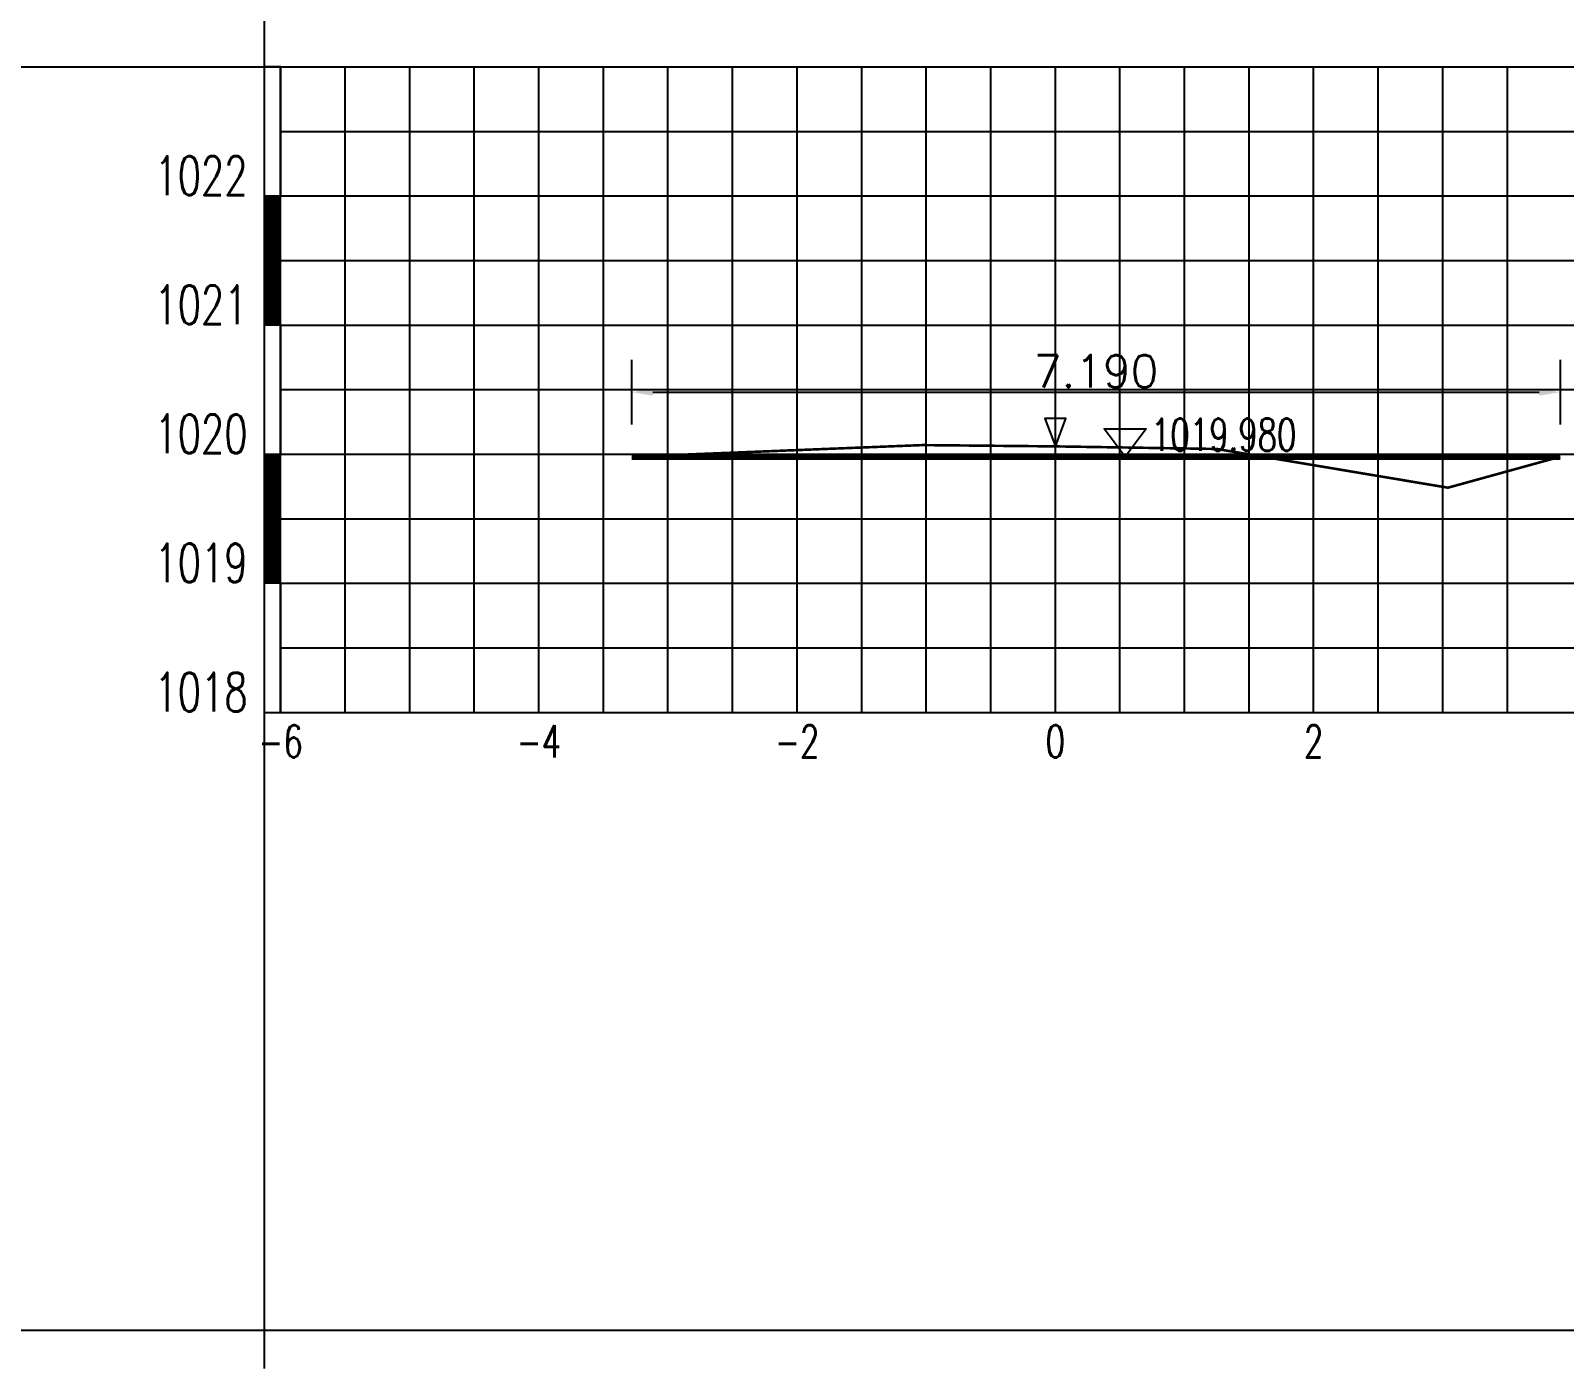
# Model space of a CAD drawing. Extents: x 695776 to 1250176, y 4443437 to 9025597.
# Drawn here: x 1081955 to 1093832, y 4547339 to 4557700 of the extents above; entities that cross this region are included whole.
import ezdxf
from ezdxf.enums import TextEntityAlignment as Align

# ---------------------------------------------------------------- set-up
doc = ezdxf.new("R2010")
doc.units = 0
doc.header["$LTSCALE"] = 0.5
doc.header["$PDSIZE"] = 0.2
doc.linetypes.add('ACAD_ISO07W100', pattern=[3.5, 0.5, -3])
doc.linetypes.add('CENTER2', pattern=[28.575, 19.05, -3.175, 3.175, -3.175])
doc.layers.get('0').update_dxf_attribs({"linetype": 'CONTINUOUS'})
doc.layers.get('Defpoints').update_dxf_attribs({"linetype": 'CONTINUOUS'})
for name, color, linetype in [('KEDU', 7, 'CONTINUOUS'), ('MIGE', 4, 'ACAD_ISO07W100'), ('MIGE1', 11, 'CONTINUOUS'), ('SANJIAO', 212, 'CONTINUOUS'), ('SHEJI', 1, 'CONTINUOUS'), ('YUANSHI', 2, 'CONTINUOUS'), ('YUANSHI1', 73, 'CONTINUOUS'), ('ZHOUXIAN', 20, 'CENTER2'), ('辅助线', 3, 'CONTINUOUS')]:
    doc.layers.add(name, color=color, linetype=linetype)
doc.styles.get("Standard").update_dxf_attribs({"font": 'rs.shx', "bigfont": 'hztxt.shx'})
doc.dimstyles.get("Standard").update_dxf_attribs({"dimtxt": 0.18, "dimasz": 0.18, "dimexe": 0.18, "dimexo": 0.0625, "dimgap": 0.09, "dimtad": 0, "dimtih": 1, "dimtoh": 1, "dimdec": 4, "dimzin": 0, "dimdsep": 46, "dimtxsty": 'Standard', "dimcen": 0.09, "dimadec": 0, "dimazin": 0, "dimtfac": 1, "dimtdec": 4, "dimtofl": 0, "dimtmove": 0, "dimatfit": 3, "dimfxl": 0, "dimtolj": 1, "dimtzin": 0, "dimarcsym": 0})

# ---------------------------------------------------------------- blocks, each defined once
blk = doc.blocks.new('zhunghao')
blk.add_lwpolyline([(0, 0), (0.326, 0.863), (-0.326, 0.863), (0, 0)])
blk = doc.blocks.new('ele_sym08')
blk.add_line((0, 0), (5.597, 0))
blk.add_lwpolyline([(0.901, -0.002), (0.249, 0.861), (1.553, 0.861), (0.901, -0.002)])
at = {"width": 0.7}
blk.add_attdef('ELEVAT', (1.703, 0.181), '', height=1, dxfattribs=at)
blk = doc.blocks.new('*D740')
at = {"color": 0, "lineweight": -2}
for p, q in [((1086611, 4554650), (1086611, 4555150)), ((1093801, 4554650), (1093801, 4555150)), ((1086773, 4554900), (1093638, 4554900))]:
    blk.add_line(p, q, dxfattribs=at)
at = {"color": 0}
for points in [[(1086773, 4554927), (1086773, 4554873), (1086611, 4554900)], [(1093638, 4554927), (1093638, 4554873), (1093801, 4554900)]]:
    blk.add_solid(points, dxfattribs=at)
at = {"layer": 'Defpoints', "color": 0}
for p in [(1093801, 4554900), (1086611, 4554400), (1093801, 4554400)]:
    blk.add_point(p, dxfattribs=at)
at = {"color": 0, "insert": (1090206, 4555062), "char_height": 250, "attachment_point": 5}
blk.add_mtext('\\A1;7.190', dxfattribs=at)
blk = doc.blocks.new('bc1_100')
blk.add_lwpolyline([(0.064, 1), (-0.063, 1), (-0.063, 0), (0.064, 0)], close=True)
at = {"width": 0.7}
blk.add_attdef('BC', text='', height=0.3, dxfattribs=at).set_placement((-0.193, 0.007), align=Align.RIGHT)
blk = doc.blocks.new('bc0_100')
for p, q in [((-0.063, 1), (-0.063, 0)), ((0.063, 0), (0.063, 1))]:
    blk.add_line(p, q)
at = {"const_width": 0.126}
blk.add_lwpolyline([(0, 1), (0, 0)], dxfattribs=at)
at = {"width": 0.7}
blk.add_attdef('BC', text='', height=0.3, dxfattribs=at).set_placement((-0.193, 0.007), align=Align.RIGHT)

msp = doc.modelspace()

# ---------------------------------------------------------------- linework, layer by layer
at = {"layer": 'MIGE', "linetype": 'Continuous'}
for p, q in [((1084390.6173, 4552419.8741), (1084390.6173, 4557419.8741)), ((1085390.6173, 4552419.8741), (1085390.6173, 4557419.8741)), ((1086390.6173, 4552419.8741), (1086390.6173, 4557419.8741)), ((1087390.6173, 4552419.8741), (1087390.6173, 4557419.8741)), ((1088390.6173, 4552419.8741), (1088390.6173, 4557419.8741)), ((1089390.6173, 4552419.8741), (1089390.6173, 4557419.8741)), ((1090390.6173, 4552419.8741), (1090390.6173, 4557419.8741)), ((1091390.6173, 4552419.8741), (1091390.6173, 4557419.8741)), ((1092390.6173, 4552419.8741), (1092390.6173, 4557419.8741)), ((1093390.6173, 4552419.8741), (1093390.6173, 4557419.8741)), ((1083890.6173, 4556919.8741), (1095890.6173, 4556919.8741)), ((1083890.6173, 4555919.8741), (1095890.6173, 4555919.8741)), ((1083890.6173, 4554919.8741), (1095890.6173, 4554919.8741)), ((1083890.6173, 4553919.8741), (1095890.6173, 4553919.8741)), ((1083890.6173, 4552919.8741), (1095890.6173, 4552919.8741))]:
    msp.add_line(p, q, dxfattribs=at)
at = {"layer": 'MIGE1'}
for p, q in [((1083890.6173, 4557419.8741), (1095890.6173, 4557419.8741)), ((1083890.6173, 4552419.8741), (1083890.6173, 4557419.8741)), ((1084890.6173, 4552419.8741), (1084890.6173, 4557419.8741)), ((1085890.6173, 4552419.8741), (1085890.6173, 4557419.8741)), ((1086890.6173, 4552419.8741), (1086890.6173, 4557419.8741)), ((1087890.6173, 4552419.8741), (1087890.6173, 4557419.8741)), ((1088890.6173, 4552419.8741), (1088890.6173, 4557419.8741)), ((1089890.6173, 4552419.8741), (1089890.6173, 4557419.8741)), ((1090890.6173, 4552419.8741), (1090890.6173, 4557419.8741)), ((1091890.6173, 4552419.8741), (1091890.6173, 4557419.8741)), ((1092890.6173, 4552419.8741), (1092890.6173, 4557419.8741)), ((1083890.6173, 4556419.8741), (1095890.6173, 4556419.8741)), ((1083890.6173, 4555419.8741), (1095890.6173, 4555419.8741)), ((1083890.6173, 4554419.8741), (1095890.6173, 4554419.8741)), ((1083890.6173, 4553419.8741), (1095890.6173, 4553419.8741)), ((1083890.6173, 4552419.8741), (1095890.6173, 4552419.8741))]:
    msp.add_line(p, q, dxfattribs=at)
at = {"layer": 'SHEJI', "const_width": 50}
msp.add_lwpolyline([(1086610.6173, 4554399.8741), (1089890.6173, 4554399.8741), (1091498.6173, 4554399.8741), (1093800.6173, 4554399.8741)], dxfattribs=at)
at = {"layer": 'YUANSHI', "const_width": 20}
msp.add_lwpolyline([(1086610.6173, 4554399.8741), (1088860.6173, 4554489.8741), (1089890.6173, 4554479.8741), (1091140.6173, 4554459.8741), (1091498.6173, 4554399.8741)], dxfattribs=at)
at = {"layer": 'YUANSHI1', "const_width": 20}
msp.add_lwpolyline([(1091498.6173, 4554399.8741), (1092930.6173, 4554159.8741), (1093800.6173, 4554399.8741)], dxfattribs=at)
at = {"layer": 'ZHOUXIAN'}
msp.add_line((1089890.6173, 4553659.8741), (1089890.6173, 4554989.8741), dxfattribs=at)
at = {"layer": '辅助线'}
for points in [[(1083764.4218, 4568016.1388), (1083764.4218, 4547338.7403)], [(1053505.901, 4557419.8741), (1095961.2426, 4557419.8741)], [(1053505.901, 4547633.5904), (1095511.2226, 4547633.5904)]]:
    msp.add_lwpolyline(points, dxfattribs=at)

# ---------------------------------------------------------------- block references
at = {"xscale": 250, "yscale": 250, "zscale": 250}
msp.add_blockref('ele_sym08', (1090205.6173, 4554399.8741), dxfattribs=at).add_auto_attribs({'ELEVAT': '1019.980'})
at = {"layer": 'KEDU', "xscale": 1000, "yscale": 1000, "zscale": 1000}
for name, p, values in [('bc1_100', (1083827.3693, 4556419.8741), {'BC': '1022'}), ('bc0_100', (1083827.3693, 4555419.8741), {'BC': '1021'}), ('bc1_100', (1083827.3693, 4554419.8741), {'BC': '1020'}), ('bc0_100', (1083827.3693, 4553419.8741), {'BC': '1019'}), ('bc1_100', (1083827.3693, 4552419.8741), {'BC': '1018'})]:
    msp.add_blockref(name, p, dxfattribs=at).add_auto_attribs(values)
at = {"layer": 'SANJIAO', "xscale": 250, "yscale": 250, "zscale": 250}
msp.add_blockref('zhunghao', (1089890.6173, 4554479.8741), dxfattribs=at)

# ---------------------------------------------------------------- texts
at = {"layer": 'KEDU', "width": 0.7}
for s, p in [('-6', (1083890.6173, 4552069.8741)), ('-4', (1085890.6173, 4552069.8741)), ('-2', (1087890.6173, 4552069.8741)), ('0', (1089890.6173, 4552069.8741)), ('0', (1089890.6173, 4552069.8741)), ('2', (1091890.6173, 4552069.8741))]:
    msp.add_text(s, height=250, dxfattribs=at).set_placement(p, align=Align.CENTER)

# ---------------------------------------------------------------- dimensions: what is measured, and where the dimension line sits
dim = msp.add_linear_dim(base=(1093800.6173, 4554899.8741), p1=(1086610.6173, 4554399.8741), p2=(1093800.6173, 4554399.8741), dimstyle='Standard', override={"dimtxt": 250, "dimasz": 162.5, "dimexe": 250, "dimexo": 250, "dimgap": 37.5, "dimtad": 1, "dimtih": 0, "dimtoh": 0, "dimdec": 3, "dimlfac": 0.001})
dim.commit()
dim.dimension.update_dxf_attribs({"geometry": '*D740', "text_midpoint": (1090205.6173, 4555062.3741)})

doc.saveas('drawing.dxf')
